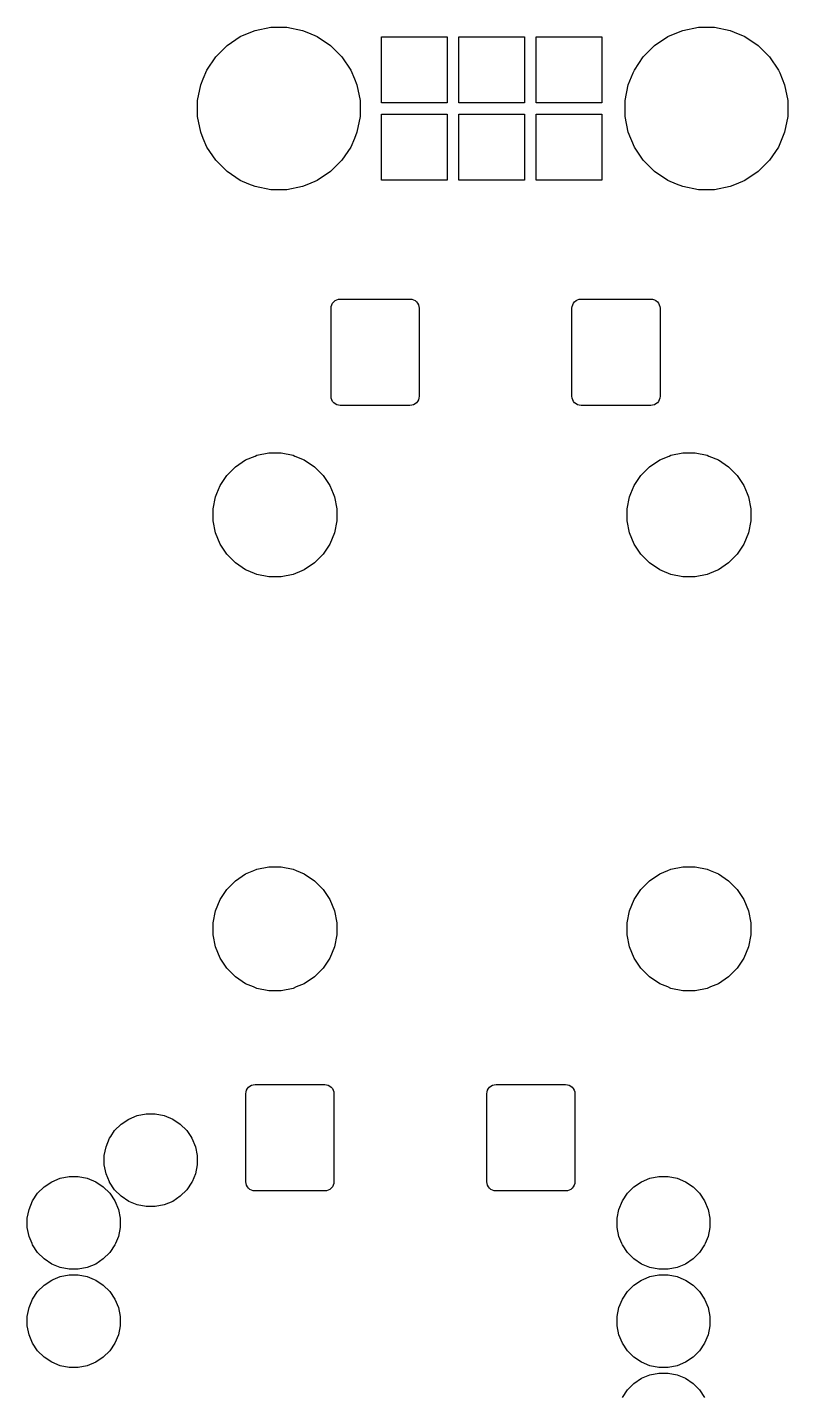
# Model space of a CAD drawing. Extents: x -2.2 to 93.1, y -83.6 to 12.9.
# Drawn here: x 4.1 to 23.75, y -22.34 to 12.9 of the extents above; entities that cross this region are included whole.
import ezdxf

# ---------------------------------------------------------------- set-up
doc = ezdxf.new("R2010")
doc.units = 0
doc.layers.add('BLACK', color=7, linetype='CONTINUOUS')

msp = doc.modelspace()

# ---------------------------------------------------------------- linework, layer by layer
at = {"layer": 'BLACK', "linetype": 'CONTINUOUS'}
for p, q in [((9.60536, 12.6609), (9.83282, 12.7551)), ((9.83282, 12.7551), (9.98753, 12.8192)), ((9.98753, 12.8192), (10.3932, 12.8999)), ((10.3932, 12.8999), (10.8069, 12.8999)), ((10.8069, 12.8999), (11.2126, 12.8192)), ((11.2126, 12.8192), (11.3673, 12.7551)), ((11.3673, 12.7551), (11.5948, 12.6609)), ((20.6553, 12.6609), (20.9307, 12.775)), ((20.9307, 12.775), (21.0375, 12.8192)), ((21.0375, 12.8192), (21.4432, 12.8999)), ((21.4432, 12.8999), (21.8568, 12.8999)), ((21.8568, 12.8999), (22.2625, 12.8192)), ((22.2625, 12.8192), (22.3693, 12.775)), ((22.3693, 12.775), (22.6447, 12.6609)), ((8.9689, 12.1386), (9.26141, 12.4311)), ((9.26141, 12.4311), (9.60536, 12.6609)), ((11.5948, 12.6609), (11.9388, 12.4311)), ((11.9388, 12.4311), (12.2313, 12.1386)), ((13.2499, 10.95), (13.2499, 12.65)), ((13.2499, 12.65), (14.9499, 12.65)), ((14.9499, 12.65), (14.9499, 10.95)), ((15.25, 10.9499), (15.25, 12.6499)), ((15.25, 12.6499), (16.95, 12.6499)), ((16.95, 12.6499), (16.95, 10.9499)), ((17.2501, 10.95), (17.2501, 12.6501)), ((17.2501, 12.6501), (18.9501, 12.6501)), ((18.9501, 12.6501), (18.9501, 10.95)), ((20.0188, 12.1386), (20.3113, 12.4311)), ((20.3113, 12.4311), (20.6553, 12.6609)), ((22.6447, 12.6609), (22.9887, 12.4311)), ((22.9887, 12.4311), (23.2812, 12.1386)), ((8.73908, 11.7946), (8.9689, 12.1386)), ((12.2313, 12.1386), (12.4611, 11.7946)), ((19.789, 11.7946), (20.0188, 12.1386)), ((23.2812, 12.1386), (23.511, 11.7946)), ((8.64635, 11.5707), (8.73908, 11.7946)), ((12.4611, 11.7946), (12.5538, 11.5707)), ((19.6307, 11.4125), (19.7577, 11.7192)), ((19.7577, 11.7192), (19.789, 11.7946)), ((23.511, 11.7946), (23.5422, 11.7192)), ((23.5422, 11.7192), (23.6693, 11.4125)), ((8.50008, 11.0067), (8.58078, 11.4124)), ((8.58078, 11.4124), (8.64635, 11.5707)), ((12.5538, 11.5707), (12.6194, 11.4124)), ((12.6194, 11.4124), (12.7001, 11.0067)), ((19.55, 11.0068), (19.6307, 11.4125)), ((23.6693, 11.4125), (23.75, 11.0068)), ((8.50008, 10.5931), (8.50008, 11.0067)), ((12.7001, 11.0067), (12.7001, 10.5931)), ((14.9499, 10.95), (13.2499, 10.95)), ((16.95, 10.9499), (15.25, 10.9499)), ((18.9501, 10.95), (17.2501, 10.95)), ((19.55, 10.5931), (19.55, 11.0068)), ((23.75, 11.0068), (23.75, 10.5931)), ((8.58078, 10.1873), (8.50008, 10.5931)), ((12.7001, 10.5931), (12.6194, 10.1873)), ((13.25, 8.95), (13.25, 10.65)), ((13.25, 10.65), (14.95, 10.65)), ((14.95, 10.65), (14.95, 8.95)), ((15.25, 8.95006), (15.25, 10.6501)), ((15.25, 10.6501), (16.95, 10.6501)), ((16.95, 10.6501), (16.95, 8.95006)), ((17.25, 8.95004), (17.25, 10.65)), ((17.25, 10.65), (18.95, 10.65)), ((18.95, 10.65), (18.95, 8.95004)), ((19.6307, 10.1874), (19.55, 10.5931)), ((23.75, 10.5931), (23.6693, 10.1874)), ((8.64635, 10.029), (8.58078, 10.1873)), ((8.73908, 9.80517), (8.64635, 10.029)), ((12.5538, 10.029), (12.4611, 9.80517)), ((12.6194, 10.1873), (12.5538, 10.029)), ((19.6307, 10.1873), (19.6307, 10.1874)), ((19.789, 9.8052), (19.6307, 10.1873)), ((23.6693, 10.1873), (23.511, 9.8052)), ((23.6693, 10.1874), (23.6693, 10.1873)), ((8.9689, 9.46122), (8.73908, 9.80517)), ((12.4611, 9.80517), (12.2313, 9.46122)), ((20.0188, 9.46125), (19.789, 9.8052)), ((23.511, 9.8052), (23.2812, 9.46125)), ((9.26141, 9.16871), (8.9689, 9.46122)), ((9.60536, 8.93889), (9.26141, 9.16871)), ((11.9388, 9.16871), (11.5948, 8.93889)), ((12.2313, 9.46122), (11.9388, 9.16871)), ((20.3113, 9.16874), (20.0188, 9.46125)), ((20.6553, 8.93892), (20.3113, 9.16874)), ((22.9887, 9.16874), (22.6447, 8.93892)), ((23.2812, 9.46125), (22.9887, 9.16874)), ((9.82923, 8.84616), (9.60536, 8.93889)), ((9.98753, 8.78059), (9.82923, 8.84616)), ((11.3709, 8.84616), (11.2126, 8.78059)), ((11.5948, 8.93889), (11.3709, 8.84616)), ((14.95, 8.95), (13.25, 8.95)), ((16.95, 8.95006), (15.25, 8.95006)), ((18.95, 8.95004), (17.25, 8.95004)), ((20.8792, 8.84619), (20.6553, 8.93892)), ((21.0375, 8.78062), (20.8792, 8.84619)), ((22.4208, 8.84619), (22.2625, 8.78062)), ((22.6447, 8.93892), (22.4208, 8.84619)), ((10.3932, 8.69989), (9.98753, 8.78059)), ((10.8069, 8.69989), (10.3932, 8.69989)), ((11.2126, 8.78059), (10.8069, 8.69989)), ((21.4432, 8.69992), (21.0375, 8.78062)), ((21.8568, 8.69992), (21.4432, 8.69992)), ((22.2625, 8.78062), (21.8568, 8.69992)), ((11.95, 5.6364), (11.9548, 5.68488)), ((11.9548, 5.68488), (11.9682, 5.72913)), ((11.9682, 5.72913), (11.99, 5.76992)), ((11.99, 5.76992), (12.0193, 5.80566)), ((12.0193, 5.80566), (12.0551, 5.835)), ((12.0551, 5.835), (12.0959, 5.8568)), ((12.0959, 5.8568), (12.1401, 5.87023)), ((12.1401, 5.87023), (12.1886, 5.875)), ((12.1886, 5.875), (13.9864, 5.875)), ((13.9864, 5.875), (14.0349, 5.87023)), ((14.0349, 5.87023), (14.0791, 5.8568)), ((14.0791, 5.8568), (14.1199, 5.835)), ((14.1199, 5.835), (14.1557, 5.80566)), ((14.1557, 5.80566), (14.185, 5.76992)), ((14.185, 5.76992), (14.2068, 5.72913)), ((14.2068, 5.72913), (14.2202, 5.68488)), ((14.2202, 5.68488), (14.225, 5.6364)), ((18.175, 5.6364), (18.1798, 5.68488)), ((18.1798, 5.68488), (18.1932, 5.72913)), ((18.1932, 5.72913), (18.215, 5.76992)), ((18.215, 5.76992), (18.2443, 5.80566)), ((18.2443, 5.80566), (18.2801, 5.835)), ((18.2801, 5.835), (18.3209, 5.8568)), ((18.3209, 5.8568), (18.3651, 5.87023)), ((18.3651, 5.87023), (18.4136, 5.875)), ((18.4136, 5.875), (20.2114, 5.875)), ((20.2114, 5.875), (20.2599, 5.87023)), ((20.2599, 5.87023), (20.3041, 5.8568)), ((20.3041, 5.8568), (20.3449, 5.835)), ((20.3449, 5.835), (20.3807, 5.80566)), ((20.3807, 5.80566), (20.41, 5.76992)), ((20.41, 5.76992), (20.4318, 5.72913)), ((20.4318, 5.72913), (20.4452, 5.68488)), ((20.4452, 5.68488), (20.45, 5.6364)), ((11.95, 3.3636), (11.95, 5.6364)), ((14.225, 5.6364), (14.225, 3.3636)), ((18.175, 3.3636), (18.175, 5.6364)), ((20.45, 5.6364), (20.45, 3.3636)), ((11.9548, 3.31512), (11.95, 3.3636)), ((11.9682, 3.27087), (11.9548, 3.31512)), ((11.99, 3.23008), (11.9682, 3.27087)), ((12.0193, 3.19434), (11.99, 3.23008)), ((12.0551, 3.165), (12.0193, 3.19434)), ((14.1557, 3.19434), (14.1199, 3.165)), ((14.185, 3.23008), (14.1557, 3.19434)), ((14.2068, 3.27087), (14.185, 3.23008)), ((14.2202, 3.31512), (14.2068, 3.27087)), ((14.225, 3.3636), (14.2202, 3.31512)), ((18.1798, 3.31512), (18.175, 3.3636)), ((18.1932, 3.27087), (18.1798, 3.31512)), ((18.215, 3.23008), (18.1932, 3.27087)), ((18.2443, 3.19434), (18.215, 3.23008)), ((18.2801, 3.165), (18.2443, 3.19434)), ((20.3807, 3.19434), (20.3449, 3.165)), ((20.41, 3.23008), (20.3807, 3.19434)), ((20.4318, 3.27087), (20.41, 3.23008)), ((20.4452, 3.31512), (20.4318, 3.27087)), ((20.45, 3.3636), (20.4452, 3.31512)), ((12.0959, 3.1432), (12.0551, 3.165)), ((12.1401, 3.12977), (12.0959, 3.1432)), ((12.1886, 3.125), (12.1401, 3.12977)), ((13.9864, 3.125), (12.1886, 3.125)), ((14.0349, 3.12977), (13.9864, 3.125)), ((14.0791, 3.1432), (14.0349, 3.12977)), ((14.1199, 3.165), (14.0791, 3.1432)), ((18.3209, 3.1432), (18.2801, 3.165)), ((18.3651, 3.12977), (18.3209, 3.1432)), ((18.4136, 3.125), (18.3651, 3.12977)), ((20.2114, 3.125), (18.4136, 3.125)), ((20.2599, 3.12977), (20.2114, 3.125)), ((20.3041, 3.1432), (20.2599, 3.12977)), ((20.3449, 3.165), (20.3041, 3.1432)), ((9.74212, 1.7179), (9.98734, 1.81948)), ((9.98734, 1.81948), (10.0333, 1.83851)), ((10.0333, 1.83851), (10.3424, 1.9)), ((10.3424, 1.9), (10.6576, 1.9)), ((10.6576, 1.9), (10.9667, 1.83851)), ((10.9667, 1.83851), (11.0127, 1.81948)), ((11.0127, 1.81948), (11.2579, 1.7179)), ((20.4421, 1.7179), (20.6873, 1.81948)), ((20.6873, 1.81948), (20.7333, 1.83851)), ((20.7333, 1.83851), (21.0424, 1.9)), ((21.0424, 1.9), (21.3576, 1.9)), ((21.3576, 1.9), (21.6667, 1.83851)), ((21.6667, 1.83851), (21.7127, 1.81948)), ((21.7127, 1.81948), (21.9579, 1.7179)), ((9.2572, 1.31994), (9.48006, 1.5428)), ((9.48006, 1.5428), (9.74212, 1.7179)), ((11.2579, 1.7179), (11.5199, 1.5428)), ((11.5199, 1.5428), (11.7428, 1.31994)), ((19.9572, 1.31994), (20.1801, 1.5428)), ((20.1801, 1.5428), (20.4421, 1.7179)), ((21.9579, 1.7179), (22.2199, 1.5428)), ((22.2199, 1.5428), (22.4428, 1.31994)), ((8.99681, 0.85199), (9.0821, 1.05788)), ((9.0821, 1.05788), (9.2572, 1.31994)), ((11.7428, 1.31994), (11.9179, 1.05788)), ((11.9179, 1.05788), (12.0032, 0.85199)), ((19.6968, 0.85199), (19.7821, 1.05788)), ((19.7821, 1.05788), (19.9572, 1.31994)), ((22.4428, 1.31994), (22.6179, 1.05788)), ((22.6179, 1.05788), (22.7032, 0.85199)), ((8.9, 0.45759), (8.96149, 0.7667)), ((8.96149, 0.7667), (8.99681, 0.85199)), ((12.0032, 0.85199), (12.0385, 0.7667)), ((12.0385, 0.7667), (12.1, 0.45759)), ((19.6, 0.45759), (19.6615, 0.7667)), ((19.6615, 0.7667), (19.6968, 0.85199)), ((22.7032, 0.85199), (22.7385, 0.7667)), ((22.7385, 0.7667), (22.8, 0.45759)), ((8.9, 0.14241), (8.9, 0.45759)), ((12.1, 0.45759), (12.1, 0.14241)), ((19.6, 0.14241), (19.6, 0.45759)), ((22.8, 0.45759), (22.8, 0.14241)), ((8.96149, -0.1667), (8.9, 0.14241)), ((12.1, 0.14241), (12.0385, -0.1667)), ((19.6615, -0.1667), (19.6, 0.14241)), ((22.8, 0.14241), (22.7385, -0.1667)), ((9.0821, -0.45788), (8.96149, -0.1667)), ((8.96149, -0.1667), (8.96149, -0.1667)), ((12.0385, -0.1667), (11.9179, -0.45788)), ((12.0385, -0.1667), (12.0385, -0.1667)), ((19.7821, -0.45788), (19.6615, -0.1667)), ((19.6615, -0.1667), (19.6615, -0.1667)), ((22.7385, -0.1667), (22.6179, -0.45788)), ((22.7385, -0.1667), (22.7385, -0.1667)), ((9.2572, -0.71994), (9.0821, -0.45788)), ((11.9179, -0.45788), (11.7428, -0.71994)), ((19.9572, -0.71994), (19.7821, -0.45788)), ((22.6179, -0.45788), (22.4428, -0.71994)), ((9.48006, -0.9428), (9.2572, -0.71994)), ((9.74212, -1.1179), (9.48006, -0.9428)), ((11.5199, -0.9428), (11.2579, -1.1179)), ((11.7428, -0.71994), (11.5199, -0.9428)), ((20.1801, -0.9428), (19.9572, -0.71994)), ((20.4421, -1.1179), (20.1801, -0.9428)), ((22.2199, -0.9428), (21.9579, -1.1179)), ((22.4428, -0.71994), (22.2199, -0.9428)), ((9.80628, -1.14448), (9.74212, -1.1179)), ((10.0333, -1.23851), (9.80628, -1.14448)), ((10.3424, -1.3), (10.0333, -1.23851)), ((10.6576, -1.3), (10.3424, -1.3)), ((10.9667, -1.23851), (10.6576, -1.3)), ((11.1937, -1.14448), (10.9667, -1.23851)), ((11.2579, -1.1179), (11.1937, -1.14448)), ((20.5063, -1.14448), (20.4421, -1.1179)), ((20.7333, -1.23851), (20.5063, -1.14448)), ((21.0424, -1.3), (20.7333, -1.23851)), ((21.3576, -1.3), (21.0424, -1.3)), ((21.6667, -1.23851), (21.3576, -1.3)), ((21.8937, -1.14448), (21.6667, -1.23851)), ((21.9579, -1.1179), (21.8937, -1.14448)), ((10.0333, -8.86149), (10.3424, -8.8)), ((10.3424, -8.8), (10.6576, -8.8)), ((10.6576, -8.8), (10.9667, -8.86149)), ((20.7333, -8.86149), (21.0424, -8.8)), ((21.0424, -8.8), (21.3576, -8.8)), ((21.3576, -8.8), (21.6667, -8.86149)), ((9.2572, -9.38006), (9.48006, -9.1572)), ((9.48006, -9.1572), (9.74212, -8.9821)), ((9.74212, -8.9821), (9.95452, -8.89412)), ((9.95452, -8.89412), (10.0333, -8.86149)), ((10.9667, -8.86149), (11.0455, -8.89412)), ((11.0455, -8.89412), (11.2579, -8.9821)), ((11.2579, -8.9821), (11.5199, -9.1572)), ((11.5199, -9.1572), (11.7428, -9.38006)), ((19.9572, -9.38006), (20.1801, -9.1572)), ((20.1801, -9.1572), (20.4421, -8.9821)), ((20.4421, -8.9821), (20.6545, -8.89412)), ((20.6545, -8.89412), (20.7333, -8.86149)), ((21.6667, -8.86149), (21.7455, -8.89412)), ((21.7455, -8.89412), (21.9579, -8.9821)), ((21.9579, -8.9821), (22.2199, -9.1572)), ((22.2199, -9.1572), (22.4428, -9.38006)), ((9.0821, -9.64212), (9.2572, -9.38006)), ((11.7428, -9.38006), (11.9179, -9.64212)), ((19.7821, -9.64212), (19.9572, -9.38006)), ((22.4428, -9.38006), (22.6179, -9.64212)), ((8.96149, -9.9333), (9.0821, -9.64212)), ((9.0821, -9.64212), (9.0821, -9.64212)), ((11.9179, -9.64212), (11.9179, -9.64212)), ((11.9179, -9.64212), (12.0385, -9.9333)), ((19.6615, -9.9333), (19.7821, -9.64212)), ((19.7821, -9.64212), (19.7821, -9.64212)), ((22.6179, -9.64212), (22.6179, -9.64212)), ((22.6179, -9.64212), (22.7385, -9.9333)), ((8.9, -10.2424), (8.96149, -9.9333)), ((12.0385, -9.9333), (12.1, -10.2424)), ((19.6, -10.2424), (19.6615, -9.9333)), ((22.7385, -9.9333), (22.8, -10.2424)), ((8.9, -10.5576), (8.9, -10.2424)), ((8.96149, -10.8667), (8.9, -10.5576)), ((12.1, -10.5576), (12.0385, -10.8667)), ((12.1, -10.2424), (12.1, -10.5576)), ((19.6, -10.5576), (19.6, -10.2424)), ((19.6615, -10.8667), (19.6, -10.5576)), ((22.8, -10.5576), (22.7385, -10.8667)), ((22.8, -10.2424), (22.8, -10.5576)), ((9.0821, -11.1579), (8.96149, -10.8667)), ((8.96149, -10.8667), (8.96149, -10.8667)), ((12.0385, -10.8667), (11.9179, -11.1579)), ((12.0385, -10.8667), (12.0385, -10.8667)), ((19.7821, -11.1579), (19.6615, -10.8667)), ((19.6615, -10.8667), (19.6615, -10.8667)), ((22.7385, -10.8667), (22.6179, -11.1579)), ((22.7385, -10.8667), (22.7385, -10.8667)), ((9.2572, -11.4199), (9.0821, -11.1579)), ((11.9179, -11.1579), (11.7428, -11.4199)), ((19.9572, -11.4199), (19.7821, -11.1579)), ((22.6179, -11.1579), (22.4428, -11.4199)), ((9.48006, -11.6428), (9.2572, -11.4199)), ((11.7428, -11.4199), (11.5199, -11.6428)), ((20.1801, -11.6428), (19.9572, -11.4199)), ((22.4428, -11.4199), (22.2199, -11.6428)), ((9.74212, -11.8179), (9.48006, -11.6428)), ((9.94801, -11.9032), (9.74212, -11.8179)), ((10.0333, -11.9385), (9.94801, -11.9032)), ((10.3424, -12), (10.0333, -11.9385)), ((10.9667, -11.9385), (10.6576, -12)), ((11.052, -11.9032), (10.9667, -11.9385)), ((11.2579, -11.8179), (11.052, -11.9032)), ((11.5199, -11.6428), (11.2579, -11.8179)), ((20.4421, -11.8179), (20.1801, -11.6428)), ((20.648, -11.9032), (20.4421, -11.8179)), ((20.7333, -11.9385), (20.648, -11.9032)), ((21.0424, -12), (20.7333, -11.9385)), ((21.6667, -11.9385), (21.3576, -12)), ((21.752, -11.9032), (21.6667, -11.9385)), ((21.9579, -11.8179), (21.752, -11.9032)), ((22.2199, -11.6428), (21.9579, -11.8179)), ((10.6576, -12), (10.3424, -12)), ((21.3576, -12), (21.0424, -12)), ((9.85508, -14.465), (9.89587, -14.4432)), ((9.89587, -14.4432), (9.94012, -14.4298)), ((9.94012, -14.4298), (9.9886, -14.425)), ((9.9886, -14.425), (11.7864, -14.425)), ((11.7864, -14.425), (11.8349, -14.4298)), ((11.8349, -14.4298), (11.8791, -14.4432)), ((11.8791, -14.4432), (11.9199, -14.465)), ((16.0801, -14.465), (16.1209, -14.4432)), ((16.1209, -14.4432), (16.1651, -14.4298)), ((16.1651, -14.4298), (16.2136, -14.425)), ((16.2136, -14.425), (18.0114, -14.425)), ((18.0114, -14.425), (18.0599, -14.4298)), ((18.0599, -14.4298), (18.1041, -14.4432)), ((18.1041, -14.4432), (18.1449, -14.465)), ((9.75, -14.6636), (9.75477, -14.6151)), ((9.75, -16.9364), (9.75, -14.6636)), ((9.75477, -14.6151), (9.7682, -14.5709)), ((9.7682, -14.5709), (9.79, -14.5301)), ((9.79, -14.5301), (9.81934, -14.4943)), ((9.81934, -14.4943), (9.85508, -14.465)), ((11.9199, -14.465), (11.9557, -14.4943)), ((11.9557, -14.4943), (11.985, -14.5301)), ((11.985, -14.5301), (12.0068, -14.5709)), ((12.0068, -14.5709), (12.0202, -14.6151)), ((12.0202, -14.6151), (12.025, -14.6636)), ((12.025, -14.6636), (12.025, -16.9364)), ((15.975, -14.6636), (15.9798, -14.6151)), ((15.975, -16.9364), (15.975, -14.6636)), ((15.9798, -14.6151), (15.9932, -14.5709)), ((15.9932, -14.5709), (16.015, -14.5301)), ((16.015, -14.5301), (16.0443, -14.4943)), ((16.0443, -14.4943), (16.0801, -14.465)), ((18.1449, -14.465), (18.1807, -14.4943)), ((18.1807, -14.4943), (18.21, -14.5301)), ((18.21, -14.5301), (18.2318, -14.5709)), ((18.2318, -14.5709), (18.2452, -14.6151)), ((18.2452, -14.6151), (18.25, -14.6636)), ((18.25, -14.6636), (18.25, -16.9364)), ((6.3579, -15.615), (6.52504, -15.4479)), ((6.52504, -15.4479), (6.72159, -15.3166)), ((6.72159, -15.3166), (6.93997, -15.2261)), ((6.93997, -15.2261), (7.17181, -15.18)), ((6.93997, -15.2261), (6.93997, -15.2261)), ((6.93997, -15.2261), (6.93997, -15.2261)), ((7.17181, -15.18), (7.40819, -15.18)), ((7.40819, -15.18), (7.64002, -15.2261)), ((7.64002, -15.2261), (7.64003, -15.2261)), ((7.64003, -15.2261), (7.64003, -15.2261)), ((7.64003, -15.2261), (7.85841, -15.3166)), ((7.85841, -15.3166), (8.05495, -15.4479)), ((8.05495, -15.4479), (8.2221, -15.615)), ((6.13611, -16.03), (6.22657, -15.8116)), ((6.22657, -15.8116), (6.25783, -15.7648)), ((6.25783, -15.7648), (6.3579, -15.615)), ((8.2221, -15.615), (8.32217, -15.7648)), ((8.32217, -15.7648), (8.35343, -15.8116)), ((8.35343, -15.8116), (8.44388, -16.03)), ((6.09, -16.2618), (6.13611, -16.03)), ((8.44388, -16.03), (8.49, -16.2618)), ((6.09, -16.4982), (6.09, -16.2618)), ((6.13611, -16.73), (6.09, -16.4982)), ((8.49, -16.4982), (8.44388, -16.73)), ((8.49, -16.2618), (8.49, -16.4982)), ((4.73159, -16.9366), (4.94997, -16.8461)), ((4.94997, -16.8461), (5.18181, -16.8)), ((5.18181, -16.8), (5.41819, -16.8)), ((5.41819, -16.8), (5.65002, -16.8461)), ((5.65002, -16.8461), (5.86841, -16.9366)), ((6.2216, -16.9364), (6.13611, -16.73)), ((8.44388, -16.73), (8.3584, -16.9364)), ((19.9716, -16.9366), (20.19, -16.8461)), ((20.19, -16.8461), (20.4218, -16.8)), ((20.4218, -16.8), (20.6582, -16.8)), ((20.6582, -16.8), (20.89, -16.8461)), ((20.89, -16.8461), (21.1084, -16.9366)), ((4.23657, -17.4316), (4.3679, -17.235)), ((4.3679, -17.235), (4.53505, -17.0679)), ((4.53505, -17.0679), (4.73159, -16.9366)), ((4.73159, -16.9366), (4.73159, -16.9366)), ((5.86841, -16.9366), (5.86841, -16.9366)), ((5.86841, -16.9366), (6.06495, -17.0679)), ((6.06495, -17.0679), (6.2321, -17.235)), ((6.22657, -16.9484), (6.2216, -16.9364)), ((6.3579, -17.145), (6.22657, -16.9484)), ((6.2321, -17.235), (6.36343, -17.4316)), ((6.52504, -17.3121), (6.3579, -17.145)), ((8.2221, -17.145), (8.05495, -17.3121)), ((8.35343, -16.9484), (8.2221, -17.145)), ((8.3584, -16.9364), (8.35343, -16.9484)), ((9.75477, -16.9849), (9.75, -16.9364)), ((9.7682, -17.0291), (9.75477, -16.9849)), ((9.79, -17.0699), (9.7682, -17.0291)), ((9.81934, -17.1057), (9.79, -17.0699)), ((9.85508, -17.135), (9.81934, -17.1057)), ((9.89587, -17.1568), (9.85508, -17.135)), ((9.94012, -17.1702), (9.89587, -17.1568)), ((9.9886, -17.175), (9.94012, -17.1702)), ((11.7864, -17.175), (9.9886, -17.175)), ((11.8349, -17.1702), (11.7864, -17.175)), ((11.8791, -17.1568), (11.8349, -17.1702)), ((11.9199, -17.135), (11.8791, -17.1568)), ((11.9557, -17.1057), (11.9199, -17.135)), ((11.985, -17.0699), (11.9557, -17.1057)), ((12.0068, -17.0291), (11.985, -17.0699)), ((12.0202, -16.9849), (12.0068, -17.0291)), ((12.025, -16.9364), (12.0202, -16.9849)), ((15.9798, -16.9849), (15.975, -16.9364)), ((15.9932, -17.0291), (15.9798, -16.9849)), ((16.015, -17.0699), (15.9932, -17.0291)), ((16.0443, -17.1057), (16.015, -17.0699)), ((16.0801, -17.135), (16.0443, -17.1057)), ((16.1209, -17.1568), (16.0801, -17.135)), ((16.1651, -17.1702), (16.1209, -17.1568)), ((16.2136, -17.175), (16.1651, -17.1702)), ((18.0114, -17.175), (16.2136, -17.175)), ((18.0599, -17.1702), (18.0114, -17.175)), ((18.1041, -17.1568), (18.0599, -17.1702)), ((18.1449, -17.135), (18.1041, -17.1568)), ((18.1807, -17.1057), (18.1449, -17.135)), ((18.21, -17.0699), (18.1807, -17.1057)), ((18.2318, -17.0291), (18.21, -17.0699)), ((18.2452, -16.9849), (18.2318, -17.0291)), ((18.25, -16.9364), (18.2452, -16.9849)), ((19.4766, -17.4316), (19.6079, -17.235)), ((19.6079, -17.235), (19.775, -17.0679)), ((19.775, -17.0679), (19.9716, -16.9366)), ((19.9716, -16.9366), (19.9716, -16.9366)), ((21.1084, -16.9366), (21.1084, -16.9366)), ((21.1084, -16.9366), (21.305, -17.0679)), ((21.305, -17.0679), (21.4721, -17.235)), ((21.4721, -17.235), (21.6034, -17.4316)), ((4.14611, -17.65), (4.23657, -17.4316)), ((4.23657, -17.4316), (4.23657, -17.4316)), ((6.36343, -17.4316), (6.36343, -17.4316)), ((6.36343, -17.4316), (6.45388, -17.65)), ((6.72159, -17.4434), (6.52504, -17.3121)), ((6.93997, -17.5339), (6.72159, -17.4434)), ((6.72159, -17.4434), (6.72159, -17.4434)), ((6.72159, -17.4434), (6.72159, -17.4434)), ((7.17181, -17.58), (6.93997, -17.5339)), ((7.40819, -17.58), (7.17181, -17.58)), ((7.64002, -17.5339), (7.40819, -17.58)), ((7.85841, -17.4434), (7.64002, -17.5339)), ((8.05495, -17.3121), (7.85841, -17.4434)), ((7.85841, -17.4434), (7.85841, -17.4434)), ((7.85841, -17.4434), (7.85841, -17.4434)), ((19.3861, -17.65), (19.4766, -17.4316)), ((19.4766, -17.4316), (19.4766, -17.4316)), ((21.6034, -17.4316), (21.6034, -17.4316)), ((21.6034, -17.4316), (21.6939, -17.65)), ((4.1, -17.8818), (4.14611, -17.65)), ((4.1, -18.1182), (4.1, -17.8818)), ((6.45388, -17.65), (6.5, -17.8818)), ((6.5, -17.8818), (6.5, -18.1182)), ((19.34, -17.8818), (19.3861, -17.65)), ((19.34, -18.1182), (19.34, -17.8818)), ((21.6939, -17.65), (21.74, -17.8818)), ((21.74, -17.8818), (21.74, -18.1182)), ((4.14611, -18.35), (4.1, -18.1182)), ((6.5, -18.1182), (6.45388, -18.35)), ((19.3861, -18.35), (19.34, -18.1182)), ((21.74, -18.1182), (21.6939, -18.35)), ((4.22268, -18.5349), (4.14611, -18.35)), ((4.23657, -18.5684), (4.22268, -18.5349)), ((4.3679, -18.765), (4.23657, -18.5684)), ((6.36343, -18.5684), (6.2321, -18.765)), ((6.37732, -18.5349), (6.36343, -18.5684)), ((6.45388, -18.35), (6.37732, -18.5349)), ((19.4627, -18.5349), (19.3861, -18.35)), ((19.4766, -18.5684), (19.4627, -18.5349)), ((19.6079, -18.765), (19.4766, -18.5684)), ((21.6034, -18.5684), (21.4721, -18.765)), ((21.6173, -18.5349), (21.6034, -18.5684)), ((21.6939, -18.35), (21.6173, -18.5349)), ((4.53505, -18.9321), (4.3679, -18.765)), ((4.73159, -19.0634), (4.53505, -18.9321)), ((6.06495, -18.9321), (5.86841, -19.0634)), ((6.2321, -18.765), (6.06495, -18.9321)), ((19.775, -18.9321), (19.6079, -18.765)), ((19.9716, -19.0634), (19.775, -18.9321)), ((21.305, -18.9321), (21.1084, -19.0634)), ((21.4721, -18.765), (21.305, -18.9321)), ((4.94997, -19.1539), (4.73159, -19.0634)), ((4.73159, -19.0634), (4.73159, -19.0634)), ((4.73159, -19.0634), (4.73159, -19.0634)), ((5.18181, -19.2), (4.94997, -19.1539)), ((4.94997, -19.3861), (5.18181, -19.34)), ((5.41819, -19.2), (5.18181, -19.2)), ((5.18181, -19.34), (5.41819, -19.34)), ((5.65002, -19.1539), (5.41819, -19.2)), ((5.41819, -19.34), (5.65002, -19.3861)), ((5.86841, -19.0634), (5.65002, -19.1539)), ((5.86841, -19.0634), (5.86841, -19.0634)), ((5.86841, -19.0634), (5.86841, -19.0634)), ((20.19, -19.1539), (19.9716, -19.0634)), ((19.9716, -19.0634), (19.9716, -19.0634)), ((19.9716, -19.0634), (19.9716, -19.0634)), ((20.4218, -19.2), (20.19, -19.1539)), ((20.19, -19.3861), (20.4218, -19.34)), ((20.6582, -19.2), (20.4218, -19.2)), ((20.4218, -19.34), (20.6582, -19.34)), ((20.89, -19.1539), (20.6582, -19.2)), ((20.6582, -19.34), (20.89, -19.3861)), ((21.1084, -19.0634), (20.89, -19.1539)), ((21.1084, -19.0634), (21.1084, -19.0634)), ((21.1084, -19.0634), (21.1084, -19.0634)), ((4.3679, -19.775), (4.53505, -19.6079)), ((4.53505, -19.6079), (4.73159, -19.4766)), ((4.73159, -19.4766), (4.7716, -19.46)), ((4.7716, -19.46), (4.94997, -19.3861)), ((5.65002, -19.3861), (5.8284, -19.46)), ((5.8284, -19.46), (5.86841, -19.4766)), ((5.86841, -19.4766), (6.06495, -19.6079)), ((6.06495, -19.6079), (6.2321, -19.775)), ((19.6079, -19.775), (19.775, -19.6079)), ((19.775, -19.6079), (19.9716, -19.4766)), ((19.9716, -19.4766), (20.0116, -19.46)), ((20.0116, -19.46), (20.19, -19.3861)), ((20.89, -19.3861), (21.0684, -19.46)), ((21.0684, -19.46), (21.1084, -19.4766)), ((21.1084, -19.4766), (21.305, -19.6079)), ((21.305, -19.6079), (21.4721, -19.775)), ((4.14611, -20.19), (4.23657, -19.9716)), ((4.23657, -19.9716), (4.3679, -19.775)), ((4.23657, -19.9716), (4.23657, -19.9716)), ((6.2321, -19.775), (6.36343, -19.9716)), ((6.36343, -19.9716), (6.36343, -19.9716)), ((6.36343, -19.9716), (6.45388, -20.19)), ((19.3861, -20.19), (19.4766, -19.9716)), ((19.4766, -19.9716), (19.6079, -19.775)), ((19.4766, -19.9716), (19.4766, -19.9716)), ((21.4721, -19.775), (21.6034, -19.9716)), ((21.6034, -19.9716), (21.6034, -19.9716)), ((21.6034, -19.9716), (21.6939, -20.19)), ((4.1, -20.4218), (4.14611, -20.19)), ((4.1, -20.6582), (4.1, -20.4218)), ((6.45388, -20.19), (6.5, -20.4218)), ((6.5, -20.4218), (6.5, -20.6582)), ((19.34, -20.4218), (19.3861, -20.19)), ((19.34, -20.6582), (19.34, -20.4218)), ((21.6939, -20.19), (21.74, -20.4218)), ((21.74, -20.4218), (21.74, -20.6582)), ((4.14611, -20.89), (4.1, -20.6582)), ((6.5, -20.6582), (6.45388, -20.89)), ((19.3861, -20.89), (19.34, -20.6582)), ((21.74, -20.6582), (21.6939, -20.89)), ((4.23657, -21.1084), (4.14611, -20.89)), ((4.3679, -21.305), (4.23657, -21.1084)), ((4.23657, -21.1084), (4.23657, -21.1084)), ((6.36343, -21.1084), (6.2321, -21.305)), ((6.45388, -20.89), (6.36343, -21.1084)), ((6.36343, -21.1084), (6.36343, -21.1084)), ((19.4766, -21.1084), (19.3861, -20.89)), ((19.6079, -21.305), (19.4766, -21.1084)), ((19.4766, -21.1084), (19.4766, -21.1084)), ((21.6034, -21.1084), (21.4721, -21.305)), ((21.6939, -20.89), (21.6034, -21.1084)), ((21.6034, -21.1084), (21.6034, -21.1084)), ((4.53505, -21.4721), (4.3679, -21.305)), ((4.73159, -21.6034), (4.53505, -21.4721)), ((6.06495, -21.4721), (5.86841, -21.6034)), ((6.2321, -21.305), (6.06495, -21.4721)), ((19.775, -21.4721), (19.6079, -21.305)), ((19.9716, -21.6034), (19.775, -21.4721)), ((21.305, -21.4721), (21.1084, -21.6034)), ((21.4721, -21.305), (21.305, -21.4721)), ((4.94997, -21.6939), (4.73159, -21.6034)), ((4.73159, -21.6034), (4.73159, -21.6034)), ((4.73159, -21.6034), (4.73159, -21.6034)), ((5.18181, -21.74), (4.94997, -21.6939)), ((5.41819, -21.74), (5.18181, -21.74)), ((5.65002, -21.6939), (5.41819, -21.74)), ((5.86841, -21.6034), (5.65002, -21.6939)), ((5.86841, -21.6034), (5.86841, -21.6034)), ((5.86841, -21.6034), (5.86841, -21.6034)), ((20.19, -21.6939), (19.9716, -21.6034)), ((19.9716, -21.6034), (19.9716, -21.6034)), ((19.9716, -21.6034), (19.9716, -21.6034)), ((20.4218, -21.74), (20.19, -21.6939)), ((20.6582, -21.74), (20.4218, -21.74)), ((20.89, -21.6939), (20.6582, -21.74)), ((21.1084, -21.6034), (20.89, -21.6939)), ((21.1084, -21.6034), (21.1084, -21.6034)), ((21.1084, -21.6034), (21.1084, -21.6034)), ((19.6079, -22.315), (19.775, -22.1479)), ((19.775, -22.1479), (19.9716, -22.0166)), ((19.9716, -22.0166), (20.19, -21.9261)), ((20.19, -21.9261), (20.4218, -21.88)), ((20.19, -21.9261), (20.19, -21.9261)), ((20.19, -21.9261), (20.19, -21.9261)), ((20.4218, -21.88), (20.6582, -21.88)), ((20.6582, -21.88), (20.89, -21.9261)), ((20.89, -21.9261), (20.89, -21.9261)), ((20.89, -21.9261), (20.89, -21.9261)), ((20.89, -21.9261), (21.1084, -22.0166)), ((21.1084, -22.0166), (21.305, -22.1479)), ((21.305, -22.1479), (21.4721, -22.315)), ((19.4766, -22.5116), (19.6079, -22.315)), ((21.4721, -22.315), (21.6034, -22.5116))]:
    msp.add_line(p, q, dxfattribs=at)

doc.saveas('drawing.dxf')
